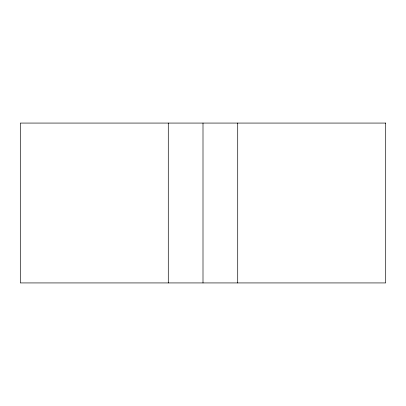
<?xml version="1.0" encoding="UTF-8"?>
<svg xmlns="http://www.w3.org/2000/svg" width="406" height="406" viewBox="0 0 406 406"><rect width="100%" height="100%" fill="white"/><g stroke="black" fill="none" stroke-linecap="round" stroke-linejoin="round"><path stroke-width="0.61" d="M237.713 123.069L237.713 282.931M203 123.069L203 282.931M168.287 123.069L168.287 282.931M385.7 123.069L20.3 123.069L20.3 282.931L385.7 282.931L385.7 123.069"/></g></svg>
